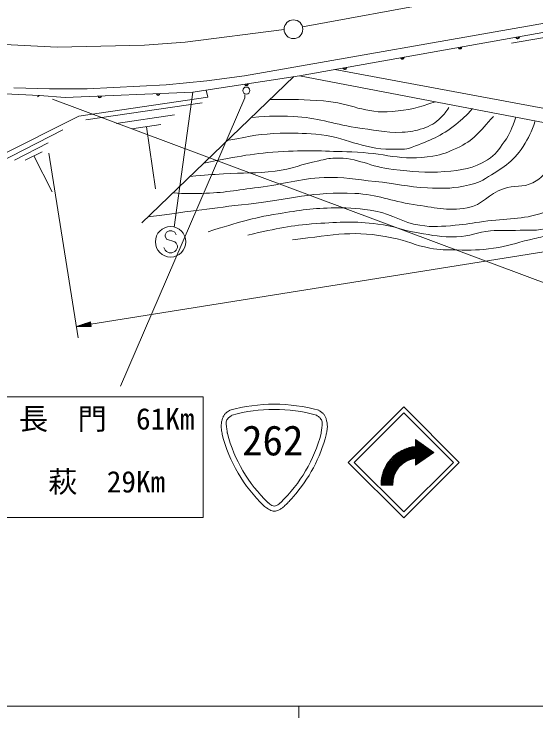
# Model space of a CAD drawing. Units: millimetres, scale not verified. Extents: x 40000 to 680000, y 20000 to 380000.
# Drawn here: x 243690 to 288262, y 204000 to 264163 of the extents above; entities that cross this region are included whole.
import ezdxf
from ezdxf.enums import TextEntityAlignment as Align

# ---------------------------------------------------------------- set-up
doc = ezdxf.new("R2010")
doc.units = ezdxf.units.MM
doc.header["$LTSCALE"] = 1000
doc.linetypes.add('CHAIN', pattern=[18.5, 12, -1.5, 3.5, -1.5])
for name, color, linetype, lineweight in [('M-BGD', 7, 'Continuous', 13), ('M-BMK', 2, 'CHAIN', 13), ('M-BMK-SRVR', 3, 'Continuous', 13), ('M-STR-HTXT', 7, 'Continuous', 13), ('M-STR-STRC', 7, 'Continuous', 13), ('M-TTL-BAND', 7, 'Continuous', 13)]:
    doc.layers.add(name, color=color, linetype=linetype, lineweight=lineweight)
doc.styles.add('ＭＳ ゴシック', font='')
doc.styles.get('ＭＳ ゴシック').set_extended_font_data('MS Gothic')

msp = doc.modelspace()

# ---------------------------------------------------------------- linework, layer by layer
at = {"layer": 'M-BGD'}
for p, q in [((263382, 258883), (386064, 280473)), ((268079, 258893), (364398, 276000)), ((286184, 261665), (294385, 263102)), ((271099, 259430), (288859, 256111)), ((254599, 246318), (267596, 258819)), ((258971, 257492), (268079, 258893)), ((260165, 258459), (263382, 258883)), ((268079, 258893), (290766, 254531)), ((249920, 257782), (256693, 258121)), ((256693, 258121), (260165, 258459)), ((243655, 257867), (246703, 257782)), ((246703, 257782), (249920, 257782)), ((260241, 257063), (260092, 257664)), ((240541, 257458), (245856, 257212)), ((245693, 257076), (245856, 257212)), ((245856, 257212), (248040, 257020)), ((248040, 257020), (258971, 257492)), ((249233, 255434), (260241, 257063)), ((249824, 255117), (259767, 256588)), ((240923, 251291), (249233, 255434)), ((252408, 254822), (257379, 255558)), ((253749, 254343), (256235, 254711)), ((254992, 254527), (255777, 249224)), ((242089, 251326), (247850, 254276)), ((243726, 251679), (246606, 253154)), ((244643, 251664), (246083, 252401)), ((245363, 252033), (246936, 248960))]:
    msp.add_line(p, q, dxfattribs=at)
for centre, radius, start, end in [((286701, 262201), 150, 190.0712, 10.0712), ((286701, 262201), 120, 190.0712, 10.0712), ((286701, 262201), 100, 190.0712, 10.0712), ((286701, 262201), 100, 190.0712, 10.0712), ((286701, 262201), 100, 190.0712, 10.0712), ((286701, 262201), 100, 190.0712, 10.0712), ((281778, 261326), 150, 190.0712, 10.0712), ((281778, 261326), 120, 190.0712, 10.0712), ((281778, 261326), 100, 190.0712, 10.0712), ((281778, 261326), 100, 190.0712, 10.0712), ((281778, 261326), 100, 190.0712, 10.0712), ((281778, 261326), 100, 190.0712, 10.0712), ((276855, 260452), 150, 190.0712, 10.0712), ((276855, 260452), 120, 190.0712, 10.0712), ((276855, 260452), 100, 190.0712, 10.0712), ((276855, 260452), 100, 190.0712, 10.0712), ((276855, 260452), 100, 190.0712, 10.0712), ((276855, 260452), 100, 190.0712, 10.0712), ((271932, 259577), 150, 190.0712, 10.0712), ((271932, 259577), 120, 190.0712, 10.0712), ((271932, 259577), 100, 190.0712, 10.0712), ((271932, 259577), 100, 190.0712, 10.0712), ((271932, 259577), 100, 190.0712, 10.0712), ((271932, 259577), 100, 190.0712, 10.0712), ((263525, 258192), 150, 188.74889, 8.74889), ((263525, 258192), 120, 188.74889, 8.74889), ((263525, 258192), 100, 188.74889, 8.74889), ((263525, 258192), 100, 188.74889, 8.74889), ((263525, 258192), 100, 188.74889, 8.74889), ((263525, 258192), 100, 188.74889, 8.74889), ((251008, 257148), 150, 182.47146, 2.47146), ((251008, 257148), 120, 182.47146, 2.47146), ((251008, 257148), 100, 182.47146, 2.47146), ((251008, 257148), 100, 182.47146, 2.47146), ((251008, 257148), 100, 182.47146, 2.47146), ((251008, 257148), 100, 182.47146, 2.47146), ((256003, 257363), 150, 182.47146, 2.47146), ((256003, 257363), 120, 182.47146, 2.47146), ((256003, 257363), 100, 182.47146, 2.47146), ((256003, 257363), 100, 182.47146, 2.47146), ((256003, 257363), 100, 182.47146, 2.47146), ((256003, 257363), 100, 182.47146, 2.47146)]:
    msp.add_arc(centre, radius, start, end, dxfattribs=at)
for points, knots in [([(265583, 256851), (267714, 256885), (268358, 256871), (270128, 256737), (272439, 256561), (273684, 255608), (275990, 255831), (277456, 255973), (278115, 256114), (279668, 256665)], [0, 0, 0, 0, 1, 1, 1, 2, 2, 2, 3, 3, 3, 3]), ([(262027, 253379), (264053, 253759), (264696, 253920), (266430, 253972), (267620, 254008), (268291, 253984), (269478, 253887), (272031, 253680), (273351, 252601), (275913, 252617), (276610, 252622), (277041, 252532), (277691, 252787), (279219, 253386), (280143, 253697), (281416, 254734), (282015, 255222), (282264, 255426), (282855, 256089)], [0, 0, 0, 0, 1, 1, 1, 2, 2, 2, 3, 3, 3, 4, 4, 4, 5, 5, 5, 6, 6, 6, 6]), ([(264059, 255327), (265648, 255466), (266176, 255469), (267531, 255411), (269644, 255322), (270771, 254779), (272865, 254480), (274412, 254259), (275281, 254014), (276844, 254057), (277551, 254076), (277949, 254180), (278622, 254395), (279287, 254608), (279652, 254834), (280146, 255327), (280446, 255626), (280567, 255770), (280823, 256173)], [0, 0, 0, 0, 1, 1, 1, 2, 2, 2, 3, 3, 3, 4, 4, 4, 5, 5, 5, 6, 6, 6, 6]), ([(258726, 250288), (260110, 250408), (260471, 250435), (261591, 250512), (263308, 250630), (264286, 250509), (265991, 250738), (267472, 250938), (268249, 251323), (269712, 251628), (270251, 251740), (270553, 251838), (271103, 251855), (273076, 251915), (274097, 251078), (276061, 250876), (277774, 250700), (278749, 250551), (280465, 250694), (281950, 250817), (282865, 250943), (284141, 251713), (284838, 252134), (285095, 252573), (285560, 253242), (286078, 253986), (286202, 254369), (286548, 255342)], [0, 0, 0, 0, 1, 1, 1, 2, 2, 2, 3, 3, 3, 4, 4, 4, 5, 5, 5, 6, 6, 6, 7, 7, 7, 8, 8, 8, 9, 9, 9, 9]), ([(259904, 251421), (263052, 252036), (264035, 252257), (266721, 252416), (268986, 252549), (270261, 252433), (272529, 252383), (275242, 252324), (276797, 251546), (279469, 252025), (280292, 252172), (280741, 252351), (281501, 252702), (282970, 253380), (283424, 254074), (284633, 255411)], [0, 0, 0, 0, 1, 1, 1, 2, 2, 2, 3, 3, 3, 4, 4, 4, 5, 5, 5, 5]), ([(255118, 246818), (259271, 247392), (260356, 247540), (263723, 247928), (267257, 248335), (269231, 249000), (272785, 248838), (274780, 248746), (275831, 248169), (277808, 247891), (279585, 247642), (280627, 247286), (282394, 247600), (283740, 247840), (284192, 248801), (285488, 249238), (286436, 249558), (287104, 249299), (287999, 249748), (288781, 250140), (289087, 250605), (289600, 251313), (290139, 252055), (290633, 252443), (290765, 253351), (290831, 253807), (290845, 254040), (290766, 254531)], [0, 0, 0, 0, 1, 1, 1, 2, 2, 2, 3, 3, 3, 4, 4, 4, 5, 5, 5, 6, 6, 6, 7, 7, 7, 8, 8, 8, 9, 9, 9, 9]), ([(288195, 255025), (287877, 254032), (287673, 253635), (287162, 252841), (286272, 251459), (285343, 250998), (283959, 250112), (283300, 249690), (282833, 249612), (282066, 249456), (280895, 249218), (280203, 249256), (279009, 249311), (277249, 249392), (276286, 249692), (274532, 249857), (272829, 250017), (271874, 250258), (270165, 250184), (267953, 250088), (266756, 249622), (264560, 249347), (262673, 249111), (261620, 248875), (259719, 248838), (258756, 248819), (258411, 248811), (257253, 248871)], [0, 0, 0, 0, 1, 1, 1, 2, 2, 2, 3, 3, 3, 4, 4, 4, 5, 5, 5, 6, 6, 6, 7, 7, 7, 8, 8, 8, 9, 9, 9, 9]), ([(292715, 253237), (292839, 252186), (292885, 251705), (292658, 250767), (292416, 249772), (292227, 249111), (291457, 248437), (290633, 247718), (289981, 247552), (288945, 247200), (287013, 246542), (285797, 246725), (283777, 246436), (282840, 246301), (282319, 246179), (281375, 246108), (280198, 246020), (279519, 245923), (278354, 246108), (276822, 246351), (276096, 247039), (274569, 247309), (273234, 247545), (272466, 247610), (271111, 247600), (269196, 247586), (268124, 247403), (266234, 247091), (263860, 246698), (263011, 246404), (260265, 245562)], [0, 0, 0, 0, 1, 1, 1, 2, 2, 2, 3, 3, 3, 4, 4, 4, 5, 5, 5, 6, 6, 6, 7, 7, 7, 8, 8, 8, 9, 9, 9, 10, 10, 10, 10]), ([(263650, 245271), (266331, 245874), (267195, 246090), (269510, 246254), (271552, 246398), (272718, 246461), (274751, 246217), (276124, 246053), (276845, 245683), (278208, 245453), (279476, 245239), (280198, 245100), (281484, 245125), (282638, 245148), (283247, 245520), (284396, 245635), (285216, 245717), (285683, 245632), (286507, 245671), (287646, 245725), (288317, 245595), (289418, 245890), (290777, 246253), (291554, 246559), (292694, 247382), (293330, 247841), (293692, 248154), (294077, 248838), (294423, 249451), (294295, 249918), (294332, 250621), (294364, 251230), (294354, 251458), (294304, 252181)], [0, 0, 0, 0, 1, 1, 1, 2, 2, 2, 3, 3, 3, 4, 4, 4, 5, 5, 5, 6, 6, 6, 7, 7, 7, 8, 8, 8, 9, 9, 9, 10, 10, 10, 11, 11, 11, 11]), ([(296095, 250991), (296104, 249987), (296147, 249452), (295715, 248619), (295362, 247939), (295027, 247622), (294441, 247127), (293552, 246376), (292918, 246096), (291821, 245708), (290880, 245374), (290286, 245440), (289309, 245234), (288681, 245103), (288332, 245016), (287708, 244870), (286512, 244592), (285865, 244323), (284650, 244143), (283440, 243963), (282744, 243989), (281520, 243997), (280607, 244003), (280086, 243999), (279188, 244164), (277905, 244399), (277244, 244785), (275966, 245047), (272712, 245714), (271246, 245298), (267462, 244876)], [0, 0, 0, 0, 1, 1, 1, 2, 2, 2, 3, 3, 3, 4, 4, 4, 5, 5, 5, 6, 6, 6, 7, 7, 7, 8, 8, 8, 9, 9, 9, 10, 10, 10, 10])]:
    msp.add_open_spline(points, degree=3, knots=knots, dxfattribs=at)
at = {"layer": 'M-BMK'}
for p, q in [((268322, 263083), (284803, 266079)), ((258302, 261761), (266752, 262838)), ((238913, 261761), (247380, 261338)), ((254831, 261507), (258302, 261761)), ((247380, 261338), (254831, 261507))]:
    msp.add_line(p, q, dxfattribs=at)
at = {"layer": 'M-BMK-SRVR'}
msp.add_circle((267552, 262864), 800, dxfattribs=at)
at = {"layer": 'M-STR-HTXT'}
for p, q in [((250248, 237660), (414314, 263895)), ((246646, 252275), (249172, 236476)), ((249014, 237463), (250215, 237866)), ((249014, 237463), (250248, 237660)), ((250242, 237701), (249254, 237544)), ((249495, 237624), (250235, 237743)), ((250229, 237784), (249735, 237705)), ((249975, 237785), (250222, 237825)), ((250281, 237455), (250215, 237866)), ((249014, 237463), (250281, 237455)), ((250255, 237619), (249267, 237461)), ((249521, 237460), (250261, 237578)), ((250268, 237537), (249774, 237458)), ((250028, 237456), (250275, 237496))]:
    msp.add_line(p, q, dxfattribs=at)
at = {"layer": 'M-STR-STRC'}
for p, q in [((263408, 257003), (252781, 232345)), ((258971, 257492), (257362, 245945)), ((263408, 257254), (263408, 257003)), ((297688, 237913), (246960, 256879)), ((256705, 245524), (256587, 245288)), ((256942, 245642), (256705, 245524)), ((257178, 245642), (256942, 245642)), ((257415, 245524), (257178, 245642)), ((257533, 245288), (257415, 245524)), ((256587, 245288), (256587, 245169)), ((256587, 245169), (256705, 244933)), ((256705, 244933), (257415, 244697)), ((257415, 244697), (257533, 244578)), ((257533, 244578), (257651, 244342)), ((257651, 244342), (257651, 244224)), ((256587, 243988), (256469, 244224)), ((256705, 243869), (256587, 243988)), ((256942, 243751), (256705, 243869)), ((257178, 243751), (256942, 243751)), ((257415, 243869), (257178, 243751)), ((257533, 243988), (257415, 243869)), ((257651, 244224), (257533, 243988)), ((237989, 231453), (259852, 231453)), ((259852, 231453), (259852, 221140)), ((272235, 225847), (276973, 230585)), ((276973, 230585), (281710, 225847)), ((272730, 225847), (276973, 230090)), ((276973, 230090), (281215, 225847)), ((275034, 223973), (278496, 227434)), ((275037, 224117), (278412, 227492)), ((277991, 227785), (279555, 226699)), ((277991, 227785), (277991, 227202)), ((277991, 227778), (277995, 227782)), ((277991, 227637), (278078, 227724)), ((279216, 226464), (277991, 227688)), ((277991, 227495), (278162, 227666)), ((277991, 227354), (278245, 227608)), ((277991, 227213), (278329, 227550)), ((279132, 226406), (277991, 227547)), ((279299, 226522), (278138, 227683)), ((275047, 224269), (277979, 227201)), ((275066, 224429), (277819, 227182)), ((275095, 224600), (277648, 227153)), ((275137, 224783), (277465, 227111)), ((275195, 224983), (277265, 227053)), ((275278, 225207), (277041, 226970)), ((275401, 225472), (276776, 226846)), ((277487, 226071), (276734, 226824)), ((277592, 226107), (276827, 226872)), ((277702, 226139), (276923, 226918)), ((277816, 226166), (277021, 226961)), ((277055, 225853), (278579, 227376)), ((277936, 226188), (277122, 227002)), ((278381, 225884), (277226, 227039)), ((278465, 225942), (277333, 227074)), ((277365, 226021), (278662, 227318)), ((278548, 226000), (277443, 227105)), ((278632, 226058), (277556, 227133)), ((277593, 226108), (278746, 227261)), ((278715, 226116), (277673, 227158)), ((277787, 226160), (278829, 227203)), ((278799, 226174), (277794, 227178)), ((278882, 226232), (277919, 227194)), ((277960, 226192), (278913, 227145)), ((279049, 226348), (277991, 227406)), ((278965, 226290), (277991, 227264)), ((277991, 226081), (278996, 227087)), ((277991, 225940), (279080, 227029)), ((277991, 225798), (279163, 226971)), ((277991, 225657), (279247, 226913)), ((278309, 225834), (279330, 226855)), ((279383, 226580), (278601, 227361)), ((279466, 226637), (279064, 227039)), ((275620, 225832), (276416, 226627)), ((276709, 225576), (276002, 226283)), ((276782, 225644), (276074, 226352)), ((276859, 225709), (276149, 226419)), ((276938, 225771), (276226, 226484)), ((277021, 225830), (276305, 226546)), ((277107, 225885), (276386, 226606)), ((277197, 225937), (276470, 226664)), ((277290, 225986), (276555, 226720)), ((277386, 226030), (276643, 226773)), ((279555, 226699), (277991, 225613)), ((278772, 226156), (279414, 226797)), ((279235, 226477), (279497, 226739)), ((279550, 226695), (279527, 226718)), ((272235, 225847), (276973, 221110)), ((272730, 225847), (276973, 221605)), ((276241, 224913), (275503, 225651)), ((276287, 225008), (275557, 225738)), ((276338, 225099), (275614, 225823)), ((276391, 225187), (275673, 225905)), ((276448, 225271), (275734, 225985)), ((276509, 225352), (275798, 226063)), ((276572, 225430), (275864, 226139)), ((276639, 225505), (275932, 226212)), ((276973, 221605), (281215, 225847)), ((276973, 221110), (281710, 225847)), ((277991, 226196), (277991, 225613)), ((278298, 225826), (277991, 226133)), ((278214, 225768), (277991, 225991)), ((278131, 225710), (277991, 225850)), ((278047, 225652), (277991, 225709)), ((275093, 223891), (276395, 225192)), ((276051, 224254), (275228, 225077)), ((276070, 224376), (275267, 225180)), ((276095, 224493), (275309, 225279)), ((276125, 224605), (275354, 225376)), ((276159, 224712), (275401, 225470)), ((276198, 224815), (275450, 225562)), ((275708, 223891), (275080, 224518)), ((275849, 223891), (275103, 224637)), ((275991, 223891), (275129, 224752)), ((276034, 223989), (275159, 224864)), ((276039, 224125), (275192, 224972)), ((275235, 223891), (276227, 224883)), ((275376, 223891), (276140, 224655)), ((275517, 223891), (276088, 224461)), ((275142, 223891), (275034, 223999)), ((276035, 223891), (275035, 223891)), ((275283, 223891), (275038, 224136)), ((275425, 223891), (275047, 224268)), ((275566, 223891), (275061, 224395)), ((275659, 223891), (276056, 224288)), ((275800, 223891), (276039, 224129)), ((275942, 223891), (276034, 223983)), ((237989, 221140), (259852, 221140))]:
    msp.add_line(p, q, dxfattribs=at)
for centre, radius in [((263527, 257623), 305), ((257060, 244697), 1300)]:
    msp.add_circle(centre, radius, dxfattribs=at)
for centre, radius, start, end in [((265913, 216729), 14089, 74.37436, 105.62533), ((265913, 216729), 13639, 74.69511, 105.30489), ((274079, 231487), 13024, 194.53156, 225.907), ((274079, 231487), 12574, 194.63957, 226.12), ((257748, 231487), 12574, 313.88, 345.36043), ((257748, 231487), 13024, 318.73123, 345.42803), ((278276, 223972), 3242, 95.04416, 181.43524), ((278276, 223972), 2242, 97.30386, 182.0755)]:
    msp.add_arc(centre, radius, start, end, dxfattribs=at)
for points, knots in [([(261472, 228219), (261472, 228219), (261471, 228221), (261471, 228221), (261471, 228222), (261471, 228226), (261471, 228227), (261470, 228228), (261470, 228233), (261469, 228235), (261469, 228237), (261468, 228242), (261468, 228244), (261461, 228287), (261440, 228417), (261433, 228460), (261428, 228493), (261410, 228594), (261405, 228628), (261400, 228656), (261388, 228742), (261385, 228771), (261383, 228799), (261377, 228885), (261378, 228914), (261380, 228966), (261389, 229121), (261396, 229172), (261404, 229229), (261436, 229397), (261450, 229453), (261465, 229507), (261516, 229667), (261539, 229719), (261558, 229764), (261633, 229894), (261660, 229935), (261672, 229953), (261716, 230000), (261732, 230015), (261748, 230030), (261800, 230073), (261818, 230087), (261839, 230103), (261905, 230149), (261927, 230164), (261954, 230183), (262037, 230240), (262064, 230259), (262068, 230261), (262080, 230270), (262084, 230272), (262087, 230275), (262098, 230282), (262101, 230285), (262104, 230287), (262111, 230292), (262114, 230294), (262115, 230294), (262118, 230296), (262119, 230297)], [0, 0, 0, 0, 1, 1, 1, 2, 2, 2, 3, 3, 3, 4, 4, 4, 5, 5, 5, 6, 6, 6, 7, 7, 7, 8, 8, 8, 9, 9, 9, 10, 10, 10, 11, 11, 11, 12, 12, 12, 13, 13, 13, 14, 14, 14, 15, 15, 15, 16, 16, 16, 17, 17, 17, 18, 18, 18, 19, 19, 19, 20, 20, 20, 20]), ([(261913, 228309), (261911, 228322), (261906, 228360), (261904, 228373), (261899, 228405), (261886, 228502), (261881, 228534), (261875, 228577), (261858, 228704), (261853, 228747), (261847, 228791), (261830, 228922), (261825, 228966), (261821, 229005), (261809, 229120), (261808, 229158), (261807, 229191), (261810, 229290), (261816, 229323), (261822, 229354), (261853, 229444), (261868, 229472), (261886, 229505), (261956, 229592), (261980, 229619), (261999, 229640), (262064, 229696), (262085, 229714), (262106, 229732), (262172, 229783), (262194, 229799), (262210, 229812), (262262, 229848), (262279, 229861), (262286, 229865), (262306, 229879), (262313, 229884)], [0, 0, 0, 0, 1, 1, 1, 2, 2, 2, 3, 3, 3, 4, 4, 4, 5, 5, 5, 6, 6, 6, 7, 7, 7, 8, 8, 8, 9, 9, 9, 10, 10, 10, 11, 11, 11, 12, 12, 12, 12]), ([(269913, 228309), (269915, 228322), (269921, 228360), (269923, 228373), (269927, 228405), (269941, 228502), (269945, 228534), (269951, 228577), (269969, 228704), (269974, 228747), (269980, 228791), (269997, 228922), (270002, 228966), (270006, 229005), (270018, 229120), (270019, 229158), (270020, 229191), (270016, 229290), (270010, 229323), (270004, 229354), (269974, 229444), (269958, 229472), (269940, 229505), (269871, 229592), (269846, 229619), (269827, 229640), (269763, 229696), (269741, 229714), (269720, 229732), (269655, 229783), (269633, 229799), (269616, 229812), (269565, 229848), (269548, 229861), (269541, 229865), (269520, 229879), (269513, 229884)], [0, 0, 0, 0, 1, 1, 1, 2, 2, 2, 3, 3, 3, 4, 4, 4, 5, 5, 5, 6, 6, 6, 7, 7, 7, 8, 8, 8, 9, 9, 9, 10, 10, 10, 11, 11, 11, 12, 12, 12, 12]), ([(270353, 228210), (270353, 228211), (270353, 228212), (270353, 228213), (270353, 228215), (270354, 228219), (270354, 228221), (270355, 228223), (270356, 228229), (270356, 228231), (270357, 228234), (270358, 228241), (270359, 228244), (270366, 228287), (270390, 228416), (270398, 228459), (270404, 228492), (270422, 228593), (270427, 228626), (270431, 228655), (270442, 228741), (270444, 228770), (270446, 228799), (270450, 228885), (270449, 228914), (270446, 228966), (270435, 229122), (270428, 229173), (270420, 229230), (270389, 229398), (270374, 229453), (270360, 229507), (270309, 229668), (270287, 229719), (270267, 229765), (270194, 229894), (270167, 229935), (270155, 229953), (270110, 230000), (270095, 230015), (270079, 230030), (270026, 230073), (270008, 230087), (269987, 230103), (269922, 230149), (269900, 230164), (269873, 230183), (269790, 230240), (269763, 230259), (269759, 230261), (269747, 230270), (269743, 230272), (269739, 230275), (269729, 230282), (269725, 230285), (269723, 230287), (269715, 230292), (269713, 230294), (269712, 230294), (269709, 230296), (269708, 230297)], [0, 0, 0, 0, 1, 1, 1, 2, 2, 2, 3, 3, 3, 4, 4, 4, 5, 5, 5, 6, 6, 6, 7, 7, 7, 8, 8, 8, 9, 9, 9, 10, 10, 10, 11, 11, 11, 12, 12, 12, 13, 13, 13, 14, 14, 14, 15, 15, 15, 16, 16, 16, 17, 17, 17, 18, 18, 18, 19, 19, 19, 20, 20, 20, 20]), ([(265017, 222133), (265017, 222133), (265017, 222133), (265017, 222132), (265018, 222132), (265019, 222131), (265019, 222131), (265020, 222130), (265022, 222129), (265022, 222129), (265023, 222128), (265025, 222127), (265026, 222126), (265080, 222086), (265242, 221966), (265297, 221927), (265341, 221896), (265475, 221807), (265522, 221780), (265560, 221759), (265679, 221703), (265721, 221690), (265758, 221678), (265874, 221659), (265913, 221659), (265954, 221659), (266077, 221679), (266116, 221691), (266161, 221704), (266290, 221760), (266332, 221782), (266379, 221808), (266516, 221896), (266560, 221929), (266610, 221965), (266754, 222085), (266801, 222126), (266855, 222175), (267012, 222327), (267063, 222379), (267112, 222428), (267253, 222579), (267300, 222629), (267335, 222667), (267437, 222782), (267471, 222820), (267484, 222835), (267524, 222881), (267537, 222896)], [0, 0, 0, 0, 1, 1, 1, 2, 2, 2, 3, 3, 3, 4, 4, 4, 5, 5, 5, 6, 6, 6, 7, 7, 7, 8, 8, 8, 9, 9, 9, 10, 10, 10, 11, 11, 11, 12, 12, 12, 13, 13, 13, 14, 14, 14, 15, 15, 15, 16, 16, 16, 16]), ([(265363, 222424), (265372, 222413), (265400, 222384), (265411, 222375), (265435, 222352), (265508, 222286), (265535, 222267), (265569, 222242), (265673, 222174), (265711, 222158), (265750, 222142), (265872, 222109), (265913, 222109), (265955, 222109), (266077, 222142), (266115, 222158), (266153, 222174), (266258, 222242), (266291, 222267), (266318, 222286), (266392, 222352), (266416, 222375), (266426, 222384), (266454, 222413), (266463, 222424)], [0, 0, 0, 0, 1, 1, 1, 2, 2, 2, 3, 3, 3, 4, 4, 4, 5, 5, 5, 6, 6, 6, 7, 7, 7, 8, 8, 8, 8])]:
    msp.add_open_spline(points, degree=3, knots=knots, dxfattribs=at)
at = {"layer": 'M-TTL-BAND'}
for p, q in [((40000, 205000), (579000, 205000)), ((268000, 205000), (268000, 204000))]:
    msp.add_line(p, q, dxfattribs=at)

# ---------------------------------------------------------------- texts
at = {"layer": 'M-STR-STRC', "style": 'ＭＳ ゴシック'}
for s, p in [('長\u3000門\u300061Km', (251600, 228100)), ('萩\u300029Km', (251600, 222720))]:
    msp.add_text(s, height=1833, dxfattribs=at).set_placement(p, align=Align.BOTTOM_CENTER)
msp.add_text('262', height=2566, dxfattribs=at).set_placement((263166, 225670), align=Align.BOTTOM_LEFT)

doc.saveas('drawing.dxf')
